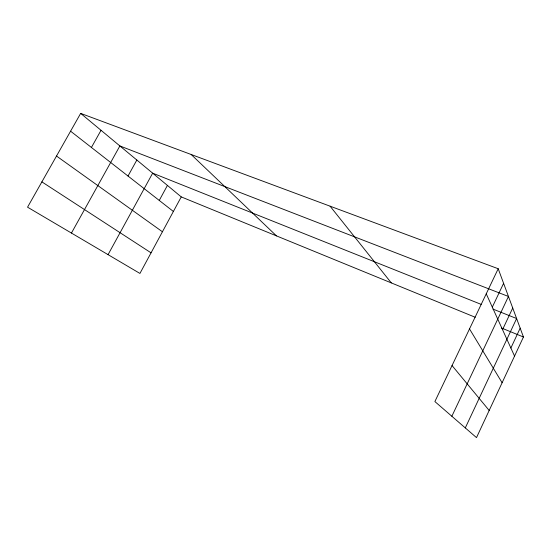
<?xml version="1.0" encoding="UTF-8"?>
<svg xmlns="http://www.w3.org/2000/svg" width="551" height="551" viewBox="0 0 551 551"><rect width="100%" height="100%" fill="white"/><g stroke="black" fill="none" stroke-linecap="round" stroke-linejoin="round"><path stroke-width="0.83" d="M510.88 348.032L520.178 328.162M498.2 268.73L523.45 337.005L476.505 437.618L434.884 401.562L498.2 268.73L80.666 113.382L27.55 207.183L139.933 273.441L181.245 196.9L80.666 113.382M465.299 427.907L516.618 318.533L492.973 309.09M502.54 329.663L512.726 308.016M492.305 307.141L503.6 283.331M451.854 416.26L508.456 296.466L119.87 145.939L71.444 233.059M159.26 200.433L167.421 185.418M108.065 254.652L152.655 173.159L481.147 304.366M128.018 176.038L136.841 160.024M91.418 147.454L101.033 130.298M181.245 196.9L475.217 317.259M501.307 327.935L523.45 337.005M41.883 181.871L151.057 252.84M56.512 156.036L162.428 231.764M70.583 131.186L173.386 211.467M191.169 154.494L276.478 235.89M452.047 365.554L489.178 410.461M330.083 206.177L391.3 282.897M469.507 328.919L502.113 382.738M486.244 293.807L514.544 356.091"/></g></svg>
